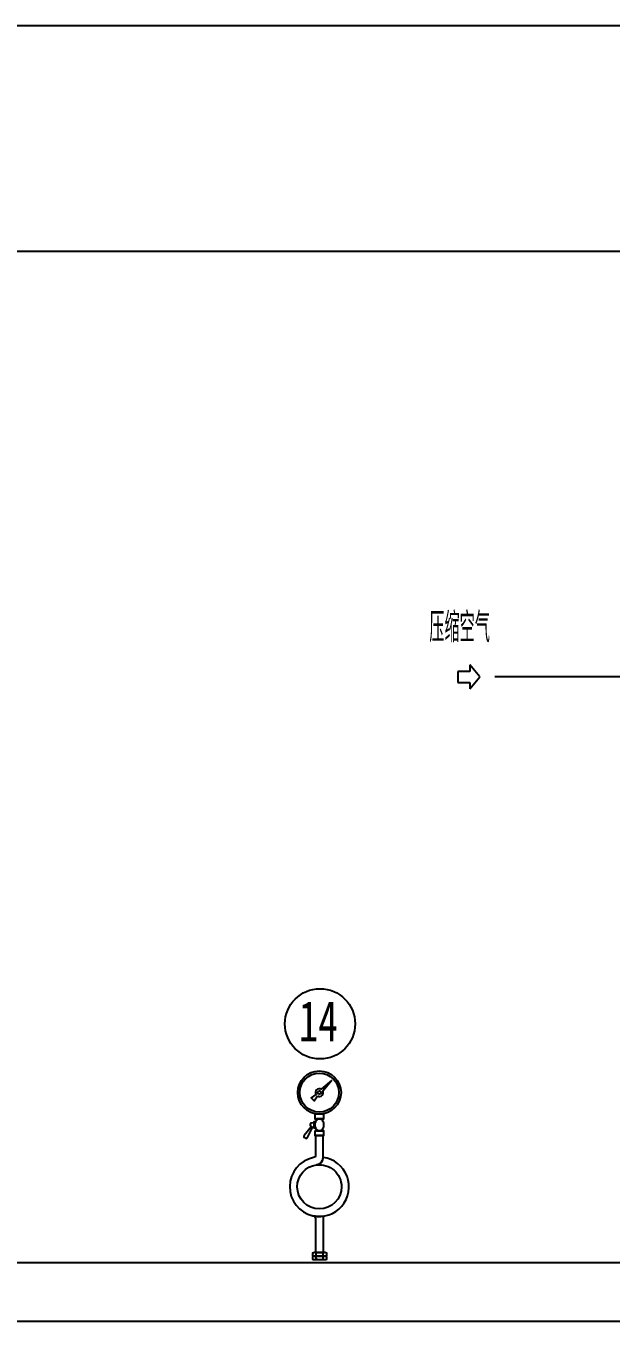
# Model space of a CAD drawing. Extents: x -681219 to -550379, y -242630 to -158199.
# Drawn here: x -602007 to -600539, y -161460 to -158213 of the extents above; entities that cross this region are included whole.
import ezdxf

# ---------------------------------------------------------------- set-up
doc = ezdxf.new("R2010")
doc.units = 0
doc.header["$LTSCALE"] = 1000
doc.linetypes.add('G', pattern=[2, 1.25, -0.25, 0.25, -0.25])
doc.linetypes.add('J', pattern=[2, 1.25, -0.25, 0.25, -0.25])
doc.layers.get('0').update_dxf_attribs({"linetype": 'CONTINUOUS'})
for name, color, linetype in [('01', 7, 'CONTINUOUS'), ('02', 1, 'CONTINUOUS'), ('05', 4, 'G'), ('11', 3, 'CONTINUOUS'), ('15', 7, 'CONTINUOUS')]:
    doc.layers.add(name, color=color, linetype=linetype)
doc.styles.add('PC_TEXTSTYLE', font='ISOCP.SHX', dxfattribs={"width": 0.707, "bigfont": 'GBCBIG.SHX'})

# ---------------------------------------------------------------- blocks, each defined once
blk = doc.blocks.new('*U7')
at = {"layer": '01'}
blk.add_lwpolyline([(584, 410), (25, 410)], dxfattribs=at)
at = {"layer": '02'}
blk.add_lwpolyline([(594, 420), (0, 420)], dxfattribs=at)
blk = doc.blocks.new('压力表组合')
at = {"color": 4}
for p, q in [((1018.5, 736.5), (1018.5, 731.8)), ((1022.4, 746.1), (1022.4, 745.9)), ((1027.2, 746.1), (1027.2, 745.9)), ((1021, 589.3), (1021, 592)), ((1028.8, 589.3), (1028.8, 592)), ((1021, 585.4), (1021, 588.1)), ((1028.8, 585.4), (1028.8, 588.1))]:
    blk.add_line(p, q, dxfattribs=at)
for points in [[(1022.4, 766.2, 0.751809), (1028.3, 772), (1038, 783.4), (1026.6, 773.7, 0.751806), (1020.7, 767.8), (1015.4, 764.2), (1018.8, 760.8)], [(1017.4, 732), (1018.5, 731.8), (1018.5, 730.8), (1019.5, 730.8), (1019.5, 737.5), (1018.5, 737.5), (1018.5, 736.5), (1015.6, 736.1, 0.367127), (1014.2, 734.4), (1014.2, 733.9, 0.368797), (1015.7, 732.2), (1007.5, 722.5, 0.465115), (1008, 720), (1009, 719.4, 0.464945), (1011.4, 720.3)], [(1028.6, 722.4), (1020.4, 722.4), (1020.4, 700.6, -0.358542), (1018.1, 697.8, 0.811915), (1017.4, 633.4, -0.001168), (1017.4, 633.4, 1.047465), (1028.6, 698.1), (1028.6, 697.9, -0.377964), (1021.5, 689.8, -0.451416), (1049, 665.5, -1), (1000, 665.5, -0.377964), (1021.5, 689.8, 0.386475), (1028.6, 698.1, -0.000028), (1028.6, 698.1)], [(1029.1, 632.9, -0.0893), (1017.4, 633.4, -0.351226), (1020.4, 629.7), (1020.4, 592.6), (1024.5, 592.6, -0.005518), (1024.8, 592.6, -0.005518), (1025, 592.6), (1029.1, 592.6)], [(1024.9, 588.7), (1030.8, 588.7, 0.151687), (1032.8, 589.3), (1032.8, 592, 0.151687), (1030.8, 592.6), (1024.9, 592.6), (1019, 592.6, 0.151687), (1017, 592), (1017, 589.3, 0.151687), (1019, 588.7)], [(1024.9, 584.8), (1030.8, 584.8, 0.151687), (1032.8, 585.4), (1032.8, 588.1, 0.151687), (1030.8, 588.7), (1024.9, 588.7), (1019, 588.7, 0.151687), (1017, 588.1), (1017, 585.4, 0.151687), (1019, 584.8)]]:
    blk.add_lwpolyline(points, format="xyb", close=True, dxfattribs=at)
for points in [[(1019.5, 745.9), (1019.5, 740.9), (1029.6, 740.9), (1029.6, 745.9)], [(1025.6, 727.6), (1026.6, 728), (1027.5, 728.7), (1028.3, 729.7), (1028.9, 730.8), (1029.3, 732.1), (1029.5, 733.4), (1029.5, 734.9), (1029.3, 736.2), (1028.9, 737.5), (1028.3, 738.6), (1027.5, 739.6), (1026.6, 740.3), (1025.6, 740.7), (1024.5, 740.8), (1023.5, 740.7), (1022.5, 740.3), (1021.6, 739.6), (1020.8, 738.6), (1020.1, 737.5), (1019.7, 736.2), (1019.5, 734.9), (1019.5, 733.4), (1019.7, 732.1), (1020.1, 730.8), (1020.8, 729.7), (1021.6, 728.7), (1022.5, 728), (1023.5, 727.6), (1024.5, 727.5)], [(1027.9, 740.9), (1021.2, 740.9), (1021.2, 739.1), (1021.6, 739.6), (1022.5, 740.3), (1023.5, 740.7), (1024.5, 740.8), (1025.6, 740.7), (1026.6, 740.3), (1027.5, 739.6), (1027.9, 739.1)], [(1019.5, 727.4), (1019.5, 722.4), (1029.6, 722.4), (1029.6, 727.4)], [(1027.9, 729.2), (1027.5, 728.7), (1026.6, 728), (1025.6, 727.6), (1024.5, 727.5), (1023.5, 727.6), (1022.5, 728), (1021.6, 728.7), (1021.2, 729.2), (1021.2, 727.4), (1027.9, 727.4)]]:
    blk.add_lwpolyline(points, close=True, dxfattribs=at)
for radius in [24, 21.6, 1.92]:
    blk.add_circle((1024.5, 769.9), radius, dxfattribs=at)
for centre, radius, start, end in [((1019, 589.2), 3.47, 55.197, 89.6982), ((1019, 592.2), 3.47, 270.3018, 304.803), ((1019, 585.2), 3.47, 55.197, 89.6982), ((1024.9, 579.9), 12.7, 90, 108.0085), ((1024.9, 601.4), 12.7, 251.9915, 270), ((1024.9, 576), 12.7, 90, 108.0085), ((1024.9, 579.9), 12.7, 71.9915, 90), ((1024.9, 601.4), 12.7, 270, 288.0085), ((1024.9, 576), 12.7, 71.9915, 90), ((1030.8, 589.2), 3.47, 90.3018, 124.803), ((1030.8, 592.2), 3.47, 235.197, 269.6982), ((1030.8, 585.2), 3.47, 90.3018, 124.803), ((1019, 588.3), 3.47, 270.3018, 304.803), ((1024.9, 597.5), 12.7, 251.9915, 270), ((1024.9, 597.5), 12.7, 270, 288.0085), ((1030.8, 588.3), 3.47, 235.197, 269.6982)]:
    blk.add_arc(centre, radius, start, end, dxfattribs=at)

msp = doc.modelspace()

# ---------------------------------------------------------------- linework, layer by layer
at = {"layer": '01', "ltscale": 1.25}
for p, q in [((-608955.0497, -161312.7003), (-600453.6537, -161312.5567)), ((-608864.5329, -161459.7301), (-599995.7004, -161459.7301))]:
    msp.add_line(p, q, dxfattribs=at)
at = {"layer": '05', "color": 0, "linetype": 'J', "ltscale": 0.3}
msp.add_line((-600461.253, -159844.723), (-600830.9109, -159844.723), dxfattribs=at)
msp.add_lwpolyline([(-600868.0582, -159844.723), (-600893.5106, -159814.39), (-600893.5106, -159830.9587), (-600923.9999, -159830.9587), (-600923.9999, -159858.4872), (-600893.5106, -159858.4872), (-600893.5106, -159875.0559)], close=True, dxfattribs=at)
at = {"layer": '11', "color": 3, "linetype": 'Continuous', "ltscale": 1.25}
msp.add_circle((-601269.1689, -160714.5921), 88.0441, dxfattribs=at)

# ---------------------------------------------------------------- block references
at = {"layer": '01', "xscale": 56.57142857142857, "yscale": 56.57142857142857, "zscale": 56.57142857142857}
msp.add_blockref('*U7', (-615119.1651, -181972.8229), dxfattribs=at)
at = {"layer": '02', "color": 4, "xscale": 2.262857142857143, "yscale": 2.262857142857143, "zscale": 2.262857142857143}
msp.add_blockref('压力表组合', (-603589.1902, -162629.0075), dxfattribs=at)

# ---------------------------------------------------------------- texts
at = {"insert": (-600995.0923, -159683.3192), "char_height": 74.674286, "width": 282.20875, "attachment_point": 1, "style": 'PC_TEXTSTYLE'}
msp.add_mtext('{\\Fromans,gbcbig|c134;压缩空气}', dxfattribs=at)
at = {"layer": '15', "color": 3, "ltscale": 1.25, "width": 0.707}
msp.add_text('14', height=101.5587, dxfattribs=at).set_placement((-601322.3918, -160758.6036))

doc.saveas('drawing.dxf')
